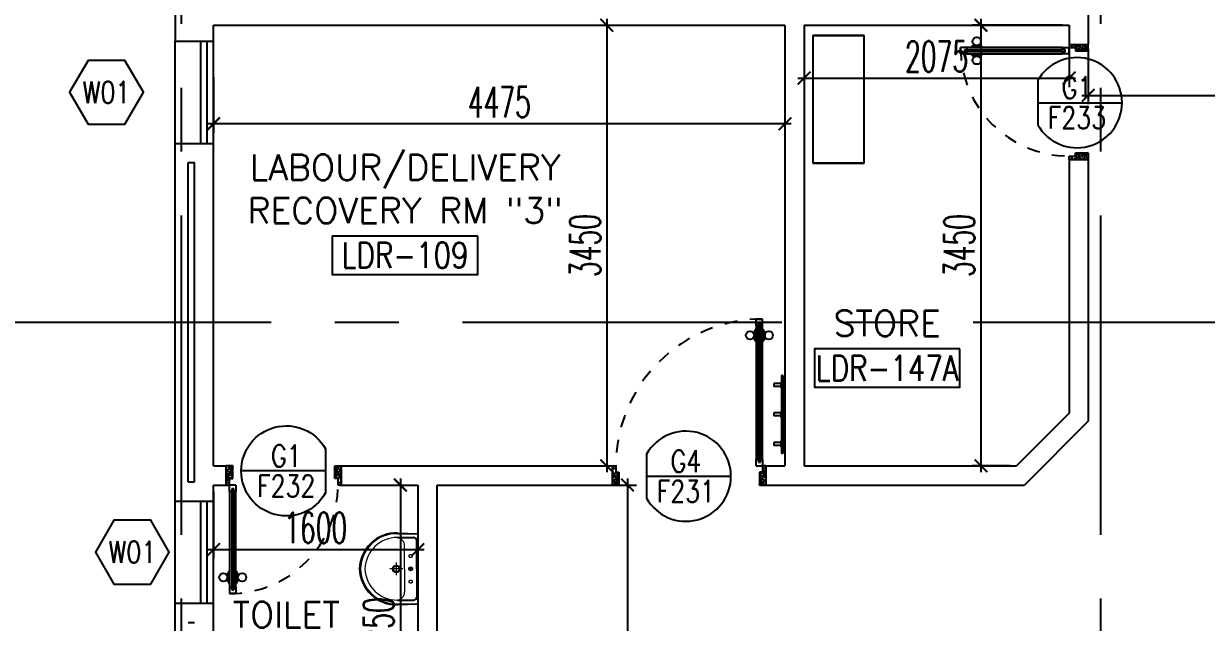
# Model space of a CAD drawing. Extents: x 275967.8 to 276060, y 57291.9 to 57371.4.
# Drawn here: x 275977.1 to 275986.36, y 57307.21 to 57311.9 of the extents above; entities that cross this region are included whole.
import ezdxf
from ezdxf.enums import TextEntityAlignment as Align

# ---------------------------------------------------------------- set-up
doc = ezdxf.new("R2010")
doc.units = 0
doc.header["$MEASUREMENT"] = 0
doc.header["$PDMODE"] = 34
for name, pattern in [('CENTERX2', [4, 2.5, -0.5, 0.5, -0.5]), ('DASHED', [0.75, 0.5, -0.25]), ('HIDDEN', [0.375, 0.25, -0.125])]:
    doc.linetypes.add(name, pattern=pattern)
doc.layers.get('0').update_dxf_attribs({"linetype": 'CONTINUOUS'})
doc.layers.get('DEFPOINTS').update_dxf_attribs({"linetype": 'CONTINUOUS'})
for name, color, linetype in [('AX-DIM', 4, 'CONTINUOUS'), ('AXES', 11, 'CENTERX2'), ('DIM', 4, 'CONTINUOUS'), ('DOOR', 7, 'CONTINUOUS'), ('DOOR-CR', 2, 'CONTINUOUS'), ('DOOR-NO', 3, 'CONTINUOUS'), ('FIX', 3, 'CONTINUOUS'), ('INSUL', 4, 'CONTINUOUS'), ('NON-MEDICAL', 3, 'CONTINUOUS'), ('RM-BOX', 4, 'CONTINUOUS'), ('RM-NAME', 2, 'CONTINUOUS'), ('RM-NO', 2, 'CONTINUOUS'), ('WALL', 2, 'CONTINUOUS'), ('WIN', 3, 'CONTINUOUS'), ('WIN-BOX', 4, 'CONTINUOUS'), ('WIN-NO', 5, 'CONTINUOUS')]:
    doc.layers.add(name, color=color, linetype=linetype)
doc.styles.add('ROMANS', font='ROMANS.shx', dxfattribs={"width": 0.6})
doc.dimstyles.new('STANDARD in', dxfattribs={"dimtxt": 0.24, "dimasz": 0.1, "dimexe": 0.07, "dimexo": 0.05, "dimgap": 0.05, "dimtad": 1, "dimdec": 0, "dimlfac": 1000, "dimzin": 0, "dimdsep": 46, "dimtxsty": 'ROMANS', "dimblk": 'ARCHTICK', "dimcen": 0.05, "dimdle": 0.05, "dimclrd": 4, "dimclre": 4, "dimclrt": 2, "dimadec": 0, "dimazin": 0, "dimtfac": 1, "dimtdec": 0, "dimtmove": 2, "dimatfit": 3, "dimfxl": 0, "dimtolj": 1, "dimtzin": 0, "dimarcsym": 0})

# ---------------------------------------------------------------- blocks, each defined once
blk = doc.blocks.new('_ARCHTICK')
at = {"color": 0, "linetype": 'ByBlock', "const_width": 0.15}
blk.add_lwpolyline([(-0.5, -0.5), (0.5, 0.5)], dxfattribs=at)
blk = doc.blocks.new('*D632')
at = {"layer": 'AX-DIM', "color": 4, "lineweight": -2, "ltscale": 0.3}
for p, q in [((275977.7269, 57357.8329), (275969.7988, 57357.8329)), ((275969.8688, 57298.4629), (275969.8688, 57357.8829)), ((275978.6688, 57298.5129), (275969.7988, 57298.5129))]:
    blk.add_line(p, q, dxfattribs=at)
at = {"layer": 'DEFPOINTS', "color": 0, "ltscale": 0.3}
for p in [(275969.8688, 57357.8329), (275977.7769, 57357.8329), (275978.7188, 57298.5129)]:
    blk.add_point(p, dxfattribs=at)
at = {"layer": 'AX-DIM', "color": 4, "lineweight": -2, "ltscale": 0.3, "xscale": 0.1, "yscale": 0.1, "zscale": 0.1}
for p, rotation in [((275969.8688, 57357.8329), 90), ((275969.8688, 57298.5129), 270)]:
    blk.add_blockref('_ARCHTICK', p, dxfattribs=dict(at, rotation=rotation))
at = {"layer": 'AX-DIM', "color": 2, "ltscale": 0.3, "insert": (275969.6988, 57328.1729), "char_height": 0.24, "attachment_point": 5, "rotation": 90, "style": 'ROMANS'}
blk.add_mtext('\\A1;59320', dxfattribs=at)
blk = doc.blocks.new('WW1')
at = {"layer": 'WIN-BOX'}
blk.add_lwpolyline([(144.3, -250), (288.7, 0), (144.3, 250), (-144.3, 250), (-288.7, 0), (-144.3, -250)], close=True, dxfattribs=at)
at = {"layer": 'WIN-NO', "style": 'ROMANS', "width": 0.8}
blk.add_attdef('W00', text='', height=170, dxfattribs=at).set_placement((0, 0), align=Align.MIDDLE)
blk = doc.blocks.new('RM1')
at = {"layer": 'RM-BOX'}
blk.add_lwpolyline([(569.9, -200), (-569.9, -200), (-569.9, -500), (569.9, -500)], close=True, dxfattribs=at)
at = {"layer": 'RM-NAME', "style": 'ROMANS'}
for tag, p in [('ROOMNAME1', (0, 323.8)), ('ROOMNAME2', (0, 0))]:
    blk.add_attdef(tag, text='', height=200, dxfattribs=at).set_placement(p, align=Align.MIDDLE)
at = {"layer": 'RM-NO', "style": 'ROMANS', "width": 0.8}
blk.add_attdef('ROOMNO', text='', height=200, dxfattribs=at).set_placement((0, -350), align=Align.MIDDLE)
blk = doc.blocks.new('DD1')
at = {"layer": 'DOOR-CR'}
blk.add_line((-307.6, 0), (352.8, 0), dxfattribs=at)
blk.add_lwpolyline([(-307.6, -172.9, 3.820224), (-307.6, 172.9)], format="xyb", close=True, dxfattribs=at)
at = {"layer": 'DOOR-NO', "color": 255, "style": 'ROMANS', "width": 0.8}
for tag, p in [('G', (0, 183.5)), ('000', (0, -141.4))]:
    blk.add_attdef(tag, text='', height=204, dxfattribs=at).set_placement(p, align=Align.MIDDLE)
blk = doc.blocks.new('DOOR90')
at = {"layer": 'DOOR', "color": 0, "linetype": 'ByBlock'}
for p, q in [((-150, 0), (-150, -25)), ((-150, 0), (0, 0)), ((0, -50), (0, 0)), ((-1000, -25), (-1000, -75)), ((-1000, -75), (-1000, -25)), ((-950, -25), (-1000, -25)), ((-950, -75), (-1000, -75)), ((-970, -42), (-970, -58)), ((-950, -42), (-970, -42)), ((-950, -58), (-970, -58)), ((-950, -25), (-950, -42)), ((-950, -58), (-950, -75)), ((-917.6, -25), (-917.6, -17.8)), ((-827.6, -17.8), (-917.6, -17.8)), ((-917.6, -75), (-917.6, -82.2)), ((-827.6, -82.2), (-917.6, -82.2)), ((-905, -17.8), (-905, -8.8)), ((-905, -8.8), (-840.2, -8.8)), ((-905, -17.8), (-840.2, -17.8)), ((-905, -82.2), (-905, -91.2)), ((-905, -82.2), (-840.2, -82.2)), ((-905, -91.2), (-840.2, -91.2)), ((-840.2, -17.8), (-840.2, -8.8)), ((-840.2, -82.2), (-840.2, -91.2)), ((-827.6, -25), (-827.6, -17.8)), ((-827.6, -75), (-827.6, -82.2)), ((-200, -42), (-200, -25)), ((-200, -25), (-150, -25)), ((-180, -42), (-200, -42)), ((-200, -75), (-200, -58)), ((-200, -58), (-180, -58)), ((-150, -75), (-200, -75)), ((-180, -58), (-180, -42)), ((-150, -75), (-150, -25)), ((-150, -25), (-100, -25)), ((-100, -25), (-100, -50)), ((-100, -50), (0, -50)), ((-150, -900), (-150, -875)), ((-150, -875), (-100, -875)), ((0, -900), (-150, -900)), ((-150, -900), (0, -900)), ((-100, -850), (0, -850)), ((-100, -875), (-100, -850)), ((0, -850), (0, -900))]:
    blk.add_line(p, q, dxfattribs=at)
at = {"layer": 'DOOR', "color": 9, "linetype": 'ByBlock'}
for p, q in [((0, -50), (-113.7, 0)), ((0, -50), (-40.1, 0)), ((0, -50), (-100, -36.6)), ((0, -850), (-113.7, -900)), ((0, -850), (-100, -863.4)), ((0, -850), (-40.1, -900))]:
    blk.add_line(p, q, dxfattribs=at)
at = {"layer": 'DOOR', "linetype": 'ByBlock'}
for p, q in [((-200, -25), (-950, -25)), ((-200, -42), (-950, -42)), ((-200, -58), (-950, -58)), ((-950, -75), (-200, -75))]:
    blk.add_line(p, q, dxfattribs=at)
at = {"layer": 'DOOR', "color": 0, "linetype": 'ByBlock'}
for centre in [(-872.6, 23.5), (-872.6, -123.5)]:
    blk.add_circle(centre, 32.4, dxfattribs=at)
at = {"layer": 'DOOR', "color": 9, "linetype": 'ByBlock'}
for centre, radius, start, end in [((0, -50), 154.4, 161.10529, 166.28577), ((0, -50), 134.4, 158.15985, 169.28002), ((0, -50), 94.4, 148.01819, 180), ((0, -50), 74.4, 137.77643, 180), ((0, -50), 114.4, 154.08384, 167.37743), ((0, -50), 54.4, 113.20738, 180), ((0, -50), 34.4, 90, 180), ((0, -50), 14.4, 90, 180), ((0, -850), 154.4, 193.71423, 198.89471), ((0, -850), 134.4, 190.71998, 201.84015), ((0, -850), 94.4, 180, 211.98181), ((0, -850), 74.4, 180, 222.22357), ((0, -850), 54.4, 180, 246.79262), ((0, -850), 34.4, 180, 270), ((0, -850), 14.4, 180, 270)]:
    blk.add_arc(centre, radius, start, end, dxfattribs=at)
at = {"layer": 'DOOR', "linetype": 'HIDDEN', "ltscale": 0.5}
blk.add_arc((-150, -25), 850, 180, 270, dxfattribs=at)
blk = doc.blocks.new('DOOR100')
at = {"layer": 'DOOR', "color": 0, "linetype": 'ByBlock'}
for p, q in [((-25, 1300), (-75, 1300)), ((-75, 1300), (-25, 1300)), ((-75, 1250), (-75, 1300)), ((-25, 1250), (-25, 1300)), ((-82.2, 1205), (-91.2, 1205)), ((-91.2, 1205), (-91.2, 1140.2)), ((-75, 1217.6), (-82.2, 1217.6)), ((-82.2, 1127.6), (-82.2, 1217.6)), ((-82.2, 1205), (-82.2, 1140.2)), ((-58, 1250), (-75, 1250)), ((-42, 1270), (-58, 1270)), ((-58, 1250), (-58, 1270)), ((-42, 1250), (-42, 1270)), ((-25, 1250), (-42, 1250)), ((-25, 1217.6), (-17.8, 1217.6)), ((-17.8, 1127.6), (-17.8, 1217.6)), ((-17.8, 1205), (-8.8, 1205)), ((-17.8, 1205), (-17.8, 1140.2)), ((-8.8, 1205), (-8.8, 1140.2)), ((-82.2, 1140.2), (-91.2, 1140.2)), ((-75, 1127.6), (-82.2, 1127.6)), ((-25, 1127.6), (-17.8, 1127.6)), ((-17.8, 1140.2), (-8.8, 1140.2)), ((-75, 200), (-58, 200)), ((-75, 150), (-75, 200)), ((-58, 200), (-58, 180)), ((-42, 200), (-25, 200)), ((-42, 180), (-42, 200)), ((-25, 200), (-25, 150)), ((-1200, 0), (-1200, 150)), ((-1200, 150), (-1175, 150)), ((-1200, 150), (-1200, 0)), ((-1175, 150), (-1175, 100)), ((-1175, 100), (-1150, 100)), ((-1150, 100), (-1150, 0)), ((-75, 150), (-25, 150)), ((-58, 180), (-42, 180)), ((-50, 100), (-50, 0)), ((-25, 100), (-50, 100)), ((0, 150), (-25, 150)), ((-25, 150), (-25, 100)), ((0, 150), (0, 0)), ((-1150, 0), (-1200, 0)), ((-50, 0), (0, 0))]:
    blk.add_line(p, q, dxfattribs=at)
at = {"layer": 'DOOR', "linetype": 'ByBlock'}
for p, q in [((-75, 1250), (-75, 200)), ((-58, 200), (-58, 1250)), ((-42, 200), (-42, 1250)), ((-25, 200), (-25, 1250)), ((0, 0), (0, 150))]:
    blk.add_line(p, q, dxfattribs=at)
at = {"layer": 'DOOR', "color": 9, "linetype": 'ByBlock'}
for p, q in [((-1150, 0), (-1200, 113.7)), ((-1150, 0), (-1163.4, 100)), ((-50, 0), (0, 113.7)), ((-50, 0), (-36.6, 100)), ((-1150, 0), (-1200, 40.1)), ((-50, 0), (0, 40.1))]:
    blk.add_line(p, q, dxfattribs=at)
at = {"layer": 'DOOR', "color": 0, "linetype": 'ByBlock'}
for centre in [(-123.5, 1172.6), (23.5, 1172.6)]:
    blk.add_circle(centre, 32.4, dxfattribs=at)
at = {"layer": 'DOOR', "linetype": 'HIDDEN', "ltscale": 0.5}
blk.add_arc((-25, 150), 1150, 89.99998, 180.00006, dxfattribs=at)
at = {"layer": 'DOOR', "color": 9, "linetype": 'ByBlock'}
for centre, radius, start, end in [((-1150, 0), 154.4, 103.71423, 108.89471), ((-1150, 0), 134.4, 100.71998, 111.84015), ((-1150, 0), 94.4, 90, 121.98181), ((-50, 0), 94.4, 58.01819, 90), ((-50, 0), 134.4, 68.15985, 79.28002), ((-50, 0), 114.4, 64.08384, 77.37743), ((-50, 0), 154.4, 71.10529, 76.28577), ((-1150, 0), 74.4, 90, 132.22357), ((-1150, 0), 54.4, 90, 156.79262), ((-1150, 0), 34.4, 90, 180), ((-1150, 0), 14.4, 90, 180), ((-50, 0), 74.4, 47.77643, 90), ((-50, 0), 54.4, 23.20738, 90), ((-50, 0), 34.4, 0, 90), ((-50, 0), 14.4, 0, 90)]:
    blk.add_arc(centre, radius, start, end, dxfattribs=at)
blk = doc.blocks.new('A$C49F1192B')
at = {"layer": 'DOOR', "color": 0, "linetype": 'ByBlock', "xscale": -1, "rotation": 270}
blk.add_blockref('DOOR100', (0, 1200), dxfattribs=at)
blk = doc.blocks.new('LAV1')
at = {"layer": 'FIX', "linetype": 'ByBlock', "ltscale": 0.3}
for p, q in [((-280, 210), (-275, 50)), ((-245, 210), (-245, 85)), ((245, 210), (245, 85)), ((280, 210), (275, 50)), ((0, 60), (-220.2, 60)), ((0, 60), (220.2, 60))]:
    blk.add_line(p, q, dxfattribs=at)
at = {"layer": 'FIX', "linetype": 'Continuous', "lineweight": 20}
for p, q in [((-275, 210), (-275, 50)), ((275, 210), (275, 50)), ((0, 155), (-181.4, 155)), ((0, 155), (181.4, 155)), ((0, 50), (-275, 50)), ((0, 50), (-252.5, 50)), ((0, 50), (252.5, 50)), ((0, 50), (275, 50))]:
    blk.add_line(p, q, dxfattribs=at)
at = {"layer": 'FIX', "linetype": 'DASHED', "lineweight": 20, "ltscale": 0.05}
for p, q in [((49.5, 220), (-50.5, 220)), ((-0.5, 170), (-0.5, 270)), ((-0.5, 170), (-0.5, 270))]:
    blk.add_line(p, q, dxfattribs=at)
at = {"layer": 'FIX', "lineweight": 20}
for p, q in [((15.6, 107.5), (-15.5, 107.5)), ((0, 92), (0, 123))]:
    blk.add_line(p, q, dxfattribs=at)
for centre, radius in [((-0.5, 220), 29.5), ((-0.5, 220), 22.5), ((0, 107.5), 15.5)]:
    blk.add_circle(centre, radius, dxfattribs=at)
at = {"layer": 'FIX', "linetype": 'HIDDEN', "lineweight": 20, "ltscale": 0.05}
for centre in [(-100, 107.5), (100, 107.5)]:
    blk.add_circle(centre, 12.4, dxfattribs=at)
at = {"layer": 'FIX', "linetype": 'ByBlock', "ltscale": 0.3}
for centre, radius, start, end in [((6.9, 220), 287, 91.37765, 182.00641), ((-6.9, 220), 287, 357.99359, 88.62235), ((-220.1, 84.9), 24.9, 179.70214, 269.94861), ((220.1, 84.9), 24.9, 270.05139, 0.29786)]:
    blk.add_arc(centre, radius, start, end, dxfattribs=at)
at = {"layer": 'FIX', "linetype": 'Continuous', "lineweight": 20}
for centre, radius, start, end in [((8.4, 216.7), 283.4, 91.6988, 181.35097), ((7.6, 212.5), 252.7, 91.73281, 180.48842), ((-8.4, 216.7), 283.4, 358.64903, 88.3012), ((-7.6, 212.5), 252.7, 359.51158, 88.26719), ((-179.2, 221.8), 66.9, 190.20056, 268.07863), ((179.2, 221.8), 66.9, 271.92137, 349.79944)]:
    blk.add_arc(centre, radius, start, end, dxfattribs=at)
blk = doc.blocks.new('*D394')
at = {"layer": 'DEFPOINTS', "color": 0, "linetype": 'ByBlock', "ltscale": 0.3}
for p in [(275981.3851, 57311.8879), (275981.2994, 57308.4379), (275981.6655, 57308.4379)]:
    blk.add_point(p, dxfattribs=at)
at = {"layer": 'DIM', "color": 4, "linetype": 'ByBlock', "lineweight": -2, "ltscale": 0.3}
for p, q in [((275981.4351, 57311.8879), (275981.7355, 57311.8879)), ((275981.6655, 57311.9379), (275981.6655, 57308.3879)), ((275981.3494, 57308.4379), (275981.7355, 57308.4379))]:
    blk.add_line(p, q, dxfattribs=at)
at = {"layer": 'DIM', "color": 4, "linetype": 'ByBlock', "lineweight": -2, "ltscale": 0.3, "xscale": 0.1, "yscale": 0.1, "zscale": 0.1}
for p, rotation in [((275981.6655, 57311.8879), 90), ((275981.6655, 57308.4379), 270)]:
    blk.add_blockref('_ARCHTICK', p, dxfattribs=dict(at, rotation=rotation))
at = {"layer": 'DIM', "color": 2, "linetype": 'ByBlock', "ltscale": 0.3, "insert": (275981.4955, 57310.1629), "char_height": 0.24, "attachment_point": 5, "rotation": 90, "style": 'ROMANS'}
blk.add_mtext('\\A1;3450', dxfattribs=at)
blk = doc.blocks.new('*D393')
at = {"layer": 'DEFPOINTS', "color": 0, "linetype": 'ByBlock', "ltscale": 0.3}
for p in [(275978.5855, 57311.5306), (275983.0605, 57311.5306), (275978.5855, 57311.1166)]:
    blk.add_point(p, dxfattribs=at)
at = {"layer": 'DIM', "color": 4, "linetype": 'ByBlock', "lineweight": -2, "ltscale": 0.3}
for p, q in [((275978.5855, 57311.4806), (275978.5855, 57311.0466)), ((275983.0605, 57311.4806), (275983.0605, 57311.0466)), ((275983.1105, 57311.1166), (275978.5355, 57311.1166))]:
    blk.add_line(p, q, dxfattribs=at)
at = {"layer": 'DIM', "color": 4, "linetype": 'ByBlock', "lineweight": -2, "ltscale": 0.3, "xscale": 0.1, "yscale": 0.1, "zscale": 0.1, "rotation": 180}
blk.add_blockref('_ARCHTICK', (275978.5855, 57311.1166), dxfattribs=at)
at = {"layer": 'DIM', "color": 4, "linetype": 'ByBlock', "lineweight": -2, "ltscale": 0.3, "xscale": 0.1, "yscale": 0.1, "zscale": 0.1}
blk.add_blockref('_ARCHTICK', (275983.0605, 57311.1166), dxfattribs=at)
at = {"layer": 'DIM', "color": 2, "linetype": 'ByBlock', "ltscale": 0.3, "insert": (275980.823, 57311.2866), "char_height": 0.24, "attachment_point": 5, "style": 'ROMANS'}
blk.add_mtext('\\A1;4475', dxfattribs=at)
blk = doc.blocks.new('*D392')
at = {"layer": 'DEFPOINTS', "color": 0, "linetype": 'ByBlock', "ltscale": 0.3}
for p in [(275983.2105, 57311.8879), (275985.2855, 57311.8879), (275985.2855, 57311.4739)]:
    blk.add_point(p, dxfattribs=at)
at = {"layer": 'DIM', "color": 4, "linetype": 'ByBlock', "lineweight": -2, "ltscale": 0.3}
for p, q in [((275983.2105, 57311.8379), (275983.2105, 57311.4039)), ((275985.2855, 57311.8379), (275985.2855, 57311.4039)), ((275983.1605, 57311.4739), (275985.3355, 57311.4739))]:
    blk.add_line(p, q, dxfattribs=at)
at = {"layer": 'DIM', "color": 4, "linetype": 'ByBlock', "lineweight": -2, "ltscale": 0.3, "xscale": 0.1, "yscale": 0.1, "zscale": 0.1, "rotation": 180}
blk.add_blockref('_ARCHTICK', (275983.2105, 57311.4739), dxfattribs=at)
at = {"layer": 'DIM', "color": 4, "linetype": 'ByBlock', "lineweight": -2, "ltscale": 0.3, "xscale": 0.1, "yscale": 0.1, "zscale": 0.1}
blk.add_blockref('_ARCHTICK', (275985.2855, 57311.4739), dxfattribs=at)
at = {"layer": 'DIM', "color": 2, "linetype": 'ByBlock', "ltscale": 0.3, "insert": (275984.248, 57311.6439), "char_height": 0.24, "attachment_point": 5, "style": 'ROMANS'}
blk.add_mtext('\\A1;2075', dxfattribs=at)
blk = doc.blocks.new('*D391')
at = {"layer": 'DEFPOINTS', "color": 0, "linetype": 'ByBlock', "ltscale": 0.3}
for p in [(275985.2855, 57311.8879), (275984.5955, 57308.4379), (275984.8734, 57308.4379)]:
    blk.add_point(p, dxfattribs=at)
at = {"layer": 'DIM', "color": 4, "linetype": 'ByBlock', "lineweight": -2, "ltscale": 0.3}
for p, q in [((275985.2355, 57311.8879), (275984.5255, 57311.8879)), ((275984.5955, 57311.9379), (275984.5955, 57308.3879)), ((275984.8234, 57308.4379), (275984.5255, 57308.4379))]:
    blk.add_line(p, q, dxfattribs=at)
at = {"layer": 'DIM', "color": 4, "linetype": 'ByBlock', "lineweight": -2, "ltscale": 0.3, "xscale": 0.1, "yscale": 0.1, "zscale": 0.1}
for p, rotation in [((275984.5955, 57311.8879), 90), ((275984.5955, 57308.4379), 270)]:
    blk.add_blockref('_ARCHTICK', p, dxfattribs=dict(at, rotation=rotation))
at = {"layer": 'DIM', "color": 2, "linetype": 'ByBlock', "ltscale": 0.3, "insert": (275984.4255, 57310.1629), "char_height": 0.24, "attachment_point": 5, "rotation": 90, "style": 'ROMANS'}
blk.add_mtext('\\A1;3450', dxfattribs=at)
blk = doc.blocks.new('*D390')
at = {"layer": 'DEFPOINTS', "color": 0, "linetype": 'ByBlock', "ltscale": 0.3}
for p in [(275979.5208, 57308.2879), (275979.7485, 57306.0379), (275980.0486, 57306.0379)]:
    blk.add_point(p, dxfattribs=at)
at = {"layer": 'DIM', "color": 4, "linetype": 'ByBlock', "lineweight": -2, "ltscale": 0.3}
for p, q in [((275980.0486, 57308.3379), (275980.0486, 57305.9879)), ((275979.5708, 57308.2879), (275980.1186, 57308.2879)), ((275979.7985, 57306.0379), (275980.1186, 57306.0379))]:
    blk.add_line(p, q, dxfattribs=at)
at = {"layer": 'DIM', "color": 4, "linetype": 'ByBlock', "lineweight": -2, "ltscale": 0.3, "xscale": 0.1, "yscale": 0.1, "zscale": 0.1}
for p, rotation in [((275980.0486, 57308.2879), 90), ((275980.0486, 57306.0379), 270)]:
    blk.add_blockref('_ARCHTICK', p, dxfattribs=dict(at, rotation=rotation))
at = {"layer": 'DIM', "color": 2, "linetype": 'ByBlock', "ltscale": 0.3, "insert": (275979.8786, 57307.1629), "char_height": 0.24, "attachment_point": 5, "rotation": 90, "style": 'ROMANS'}
blk.add_mtext('\\A1;2250', dxfattribs=at)
blk = doc.blocks.new('*D389')
at = {"layer": 'DEFPOINTS', "color": 0, "linetype": 'ByBlock', "ltscale": 0.3}
for p in [(275978.5855, 57308.2879), (275980.1855, 57308.2879), (275980.1855, 57307.7822)]:
    blk.add_point(p, dxfattribs=at)
at = {"layer": 'DIM', "color": 4, "linetype": 'ByBlock', "lineweight": -2, "ltscale": 0.3}
for p, q in [((275978.5855, 57308.2379), (275978.5855, 57307.7122)), ((275980.1855, 57308.2379), (275980.1855, 57307.7122)), ((275978.5355, 57307.7822), (275980.2355, 57307.7822))]:
    blk.add_line(p, q, dxfattribs=at)
at = {"layer": 'DIM', "color": 4, "linetype": 'ByBlock', "lineweight": -2, "ltscale": 0.3, "xscale": 0.1, "yscale": 0.1, "zscale": 0.1, "rotation": 180}
blk.add_blockref('_ARCHTICK', (275978.5855, 57307.7822), dxfattribs=at)
at = {"layer": 'DIM', "color": 4, "linetype": 'ByBlock', "lineweight": -2, "ltscale": 0.3, "xscale": 0.1, "yscale": 0.1, "zscale": 0.1}
blk.add_blockref('_ARCHTICK', (275980.1855, 57307.7822), dxfattribs=at)
at = {"layer": 'DIM', "color": 2, "linetype": 'ByBlock', "ltscale": 0.3, "insert": (275979.3855, 57307.9522), "char_height": 0.24, "attachment_point": 5, "style": 'ROMANS'}
blk.add_mtext('\\A1;1600', dxfattribs=at)
blk = doc.blocks.new('*D386')
at = {"layer": 'DEFPOINTS', "color": 0, "linetype": 'ByBlock', "ltscale": 0.3}
for p in [(275981.4937, 57308.2879), (275981.702, 57304.8379), (275981.8275, 57304.8379)]:
    blk.add_point(p, dxfattribs=at)
at = {"layer": 'DIM', "color": 4, "linetype": 'ByBlock', "lineweight": -2, "ltscale": 0.3}
for p, q in [((275981.8275, 57308.3379), (275981.8275, 57304.7879)), ((275981.5437, 57308.2879), (275981.8975, 57308.2879)), ((275981.752, 57304.8379), (275981.8975, 57304.8379))]:
    blk.add_line(p, q, dxfattribs=at)
at = {"layer": 'DIM', "color": 4, "linetype": 'ByBlock', "lineweight": -2, "ltscale": 0.3, "xscale": 0.1, "yscale": 0.1, "zscale": 0.1}
for p, rotation in [((275981.8275, 57308.2879), 90), ((275981.8275, 57304.8379), 270)]:
    blk.add_blockref('_ARCHTICK', p, dxfattribs=dict(at, rotation=rotation))
at = {"layer": 'DIM', "color": 2, "linetype": 'ByBlock', "ltscale": 0.3, "insert": (275981.6575, 57306.5629), "char_height": 0.24, "attachment_point": 5, "rotation": 90, "style": 'ROMANS'}
blk.add_mtext('\\A1;3450', dxfattribs=at)
blk = doc.blocks.new('*D775')
at = {"layer": 'DEFPOINTS', "color": 0, "linetype": 'ByBlock', "ltscale": 0.3}
for p in [(275985.4355, 57311.7532), (275989.3355, 57311.7532), (275989.3355, 57311.3391)]:
    blk.add_point(p, dxfattribs=at)
at = {"layer": 'DIM', "color": 4, "linetype": 'ByBlock', "lineweight": -2, "ltscale": 0.3}
for p, q in [((275985.4355, 57311.7032), (275985.4355, 57311.2691)), ((275989.3355, 57311.7032), (275989.3355, 57311.2691)), ((275985.3855, 57311.3391), (275989.3855, 57311.3391))]:
    blk.add_line(p, q, dxfattribs=at)
at = {"layer": 'DIM', "color": 4, "linetype": 'ByBlock', "lineweight": -2, "ltscale": 0.3, "xscale": 0.1, "yscale": 0.1, "zscale": 0.1, "rotation": 180}
blk.add_blockref('_ARCHTICK', (275985.4355, 57311.3391), dxfattribs=at)
at = {"layer": 'DIM', "color": 4, "linetype": 'ByBlock', "lineweight": -2, "ltscale": 0.3, "xscale": 0.1, "yscale": 0.1, "zscale": 0.1}
blk.add_blockref('_ARCHTICK', (275989.3355, 57311.3391), dxfattribs=at)
at = {"layer": 'DIM', "color": 2, "linetype": 'ByBlock', "ltscale": 0.3, "insert": (275987.3855, 57311.5091), "char_height": 0.24, "attachment_point": 5, "style": 'ROMANS'}
blk.add_mtext('\\A1;3900', dxfattribs=at)

msp = doc.modelspace()

# ---------------------------------------------------------------- linework, layer by layer
at = {"layer": 'AXES'}
for p, q in [((275985.5355, 57291.8986), (275985.5355, 57370.7113)), ((275978.3355, 57291.8986), (275978.3355, 57337.5829)), ((275968.5355, 57309.5629), (276036.5755, 57309.5629))]:
    msp.add_line(p, q, dxfattribs=at)
at = {"layer": 'INSUL'}
for p, q in [((275978.3855, 57310.8129), (275978.4355, 57310.8129)), ((275978.3855, 57308.3129), (275978.3855, 57310.8129)), ((275978.4355, 57308.3129), (275978.4355, 57310.8129)), ((275978.3855, 57308.3129), (275978.4355, 57308.3129)), ((275978.3855, 57307.2129), (275978.4355, 57307.2129))]:
    msp.add_line(p, q, dxfattribs=at)
at = {"layer": 'NON-MEDICAL'}
for p, q in [((275983.6801, 57311.8079), (275983.2801, 57311.8079)), ((275983.2801, 57311.8079), (275983.6801, 57311.8079)), ((275983.2801, 57311.8079), (275983.2801, 57310.8079)), ((275983.6801, 57310.8079), (275983.6801, 57311.8079)), ((275983.2801, 57310.8079), (275983.6801, 57310.8079)), ((275983.6801, 57310.8079), (275983.2801, 57310.8079)), ((275982.9739, 57309.083), (275982.9739, 57309.0595)), ((275983.0279, 57309.083), (275982.9739, 57309.083)), ((275983.0279, 57309.0943), (275983.0279, 57309.0482)), ((275983.0326, 57309.0943), (275983.0279, 57309.0943)), ((275983.0443, 57309.1453), (275983.0326, 57309.1453)), ((275983.0326, 57309.1453), (275983.0326, 57308.5357)), ((275983.0443, 57309.1453), (275983.0443, 57308.5357)), ((275983.0279, 57309.0595), (275982.9739, 57309.0595)), ((275983.0326, 57309.0482), (275983.0279, 57309.0482)), ((275983.0279, 57308.8522), (275982.9739, 57308.8522)), ((275982.9739, 57308.8522), (275982.9739, 57308.8287)), ((275983.0279, 57308.8287), (275982.9739, 57308.8287)), ((275983.0279, 57308.8635), (275983.0279, 57308.8174)), ((275983.0326, 57308.8635), (275983.0279, 57308.8635)), ((275983.0326, 57308.8174), (275983.0279, 57308.8174)), ((275983.0279, 57308.6214), (275982.9739, 57308.6214)), ((275982.9739, 57308.6214), (275982.9739, 57308.598)), ((275983.0326, 57308.6328), (275983.0279, 57308.6328)), ((275983.0279, 57308.6328), (275983.0279, 57308.5866)), ((275983.0279, 57308.598), (275982.9739, 57308.598)), ((275983.0326, 57308.5866), (275983.0279, 57308.5866)), ((275983.0443, 57308.5357), (275983.0326, 57308.5357))]:
    msp.add_line(p, q, dxfattribs=at)
at = {"layer": 'WALL'}
for p, q in [((275985.4355, 57312.9129), (275985.4355, 57311.7379)), ((275978.2855, 57312.6629), (275978.2855, 57311.7629)), ((275978.5855, 57311.8879), (275983.0605, 57311.8879)), ((275978.5855, 57311.7629), (275978.5855, 57311.8879)), ((275983.0605, 57311.8879), (275983.0605, 57308.4379)), ((275983.2105, 57311.8879), (275985.2855, 57311.8879)), ((275983.2105, 57311.8879), (275983.2105, 57308.4379)), ((275985.2855, 57311.8879), (275985.2855, 57311.7379)), ((275978.2855, 57311.7629), (275978.5855, 57311.7629)), ((275985.2855, 57311.7379), (275985.4355, 57311.7379)), ((275978.2855, 57310.9629), (275978.5855, 57310.9629)), ((275978.2855, 57308.1629), (275978.2855, 57310.9629)), ((275978.5855, 57308.4379), (275978.5855, 57310.9629)), ((275985.2855, 57310.8379), (275985.4355, 57310.8379)), ((275985.2855, 57310.8379), (275985.2855, 57308.8501)), ((275985.4355, 57310.8379), (275985.4355, 57308.7879)), ((275978.5855, 57308.4379), (275978.6855, 57308.4379)), ((275978.6855, 57308.4379), (275978.6855, 57308.2879)), ((275979.5855, 57308.4379), (275979.5855, 57308.2879)), ((275979.5855, 57308.4379), (275981.7105, 57308.4379)), ((275981.7105, 57308.4379), (275981.7105, 57308.2879)), ((275982.9105, 57308.4379), (275983.0605, 57308.4379)), ((275982.9105, 57308.4379), (275982.9105, 57308.2879)), ((275983.2105, 57308.4379), (275984.8734, 57308.4379)), ((275978.5855, 57308.2879), (275978.6855, 57308.2879)), ((275978.5855, 57306.2129), (275978.5855, 57308.2879)), ((275979.5855, 57308.2879), (275980.1855, 57308.2879)), ((275980.1855, 57308.2879), (275980.1855, 57306.0379)), ((275980.3355, 57304.8379), (275980.3355, 57308.2879)), ((275980.3355, 57308.2879), (275981.7105, 57308.2879)), ((275982.9105, 57308.2879), (275984.9355, 57308.2879)), ((275978.2855, 57308.1629), (275978.5855, 57308.1629)), ((275978.2855, 57306.4629), (275978.2855, 57307.3629)), ((275978.2855, 57307.3629), (275978.5855, 57307.3629))]:
    msp.add_line(p, q, dxfattribs=at)
at = {"layer": 'WALL', "linetype": 'ByBlock'}
for p, q in [((275985.2855, 57308.8501), (275984.8734, 57308.4379)), ((275985.4355, 57308.7879), (275984.9355, 57308.2879))]:
    msp.add_line(p, q, dxfattribs=at)
at = {"layer": 'WIN'}
for p, q in [((275978.2855, 57310.9629), (275978.2855, 57311.7629)), ((275978.4855, 57310.9629), (275978.4855, 57311.7629)), ((275978.5355, 57310.9629), (275978.5355, 57311.7629)), ((275978.5855, 57310.9629), (275978.5855, 57311.7629)), ((275978.2855, 57307.3629), (275978.2855, 57308.1629)), ((275978.4855, 57307.3629), (275978.4855, 57308.1629)), ((275978.5355, 57307.3629), (275978.5355, 57308.1629)), ((275978.5855, 57307.3629), (275978.5855, 57308.1629))]:
    msp.add_line(p, q, dxfattribs=at)

# ---------------------------------------------------------------- block references
at = {"layer": 'DOOR', "color": 0, "linetype": 'ByBlock', "ltscale": 0.3, "xscale": 0.001, "yscale": 0.001, "zscale": 0.001}
msp.add_blockref('DOOR90', (275985.4355, 57311.7379), dxfattribs=at)
at = {"layer": 'DOOR', "color": 0, "xscale": -0.001, "yscale": 0.001, "zscale": 0.001, "rotation": 270}
msp.add_blockref('A$C49F1192B', (275981.7105, 57308.2879), dxfattribs=at)
at = {"layer": 'DOOR', "color": 0, "linetype": 'ByBlock', "xscale": 0.001, "yscale": 0.001, "zscale": 0.001, "rotation": 90}
msp.add_blockref('DOOR90', (275978.6855, 57308.4379), dxfattribs=at)
at = {"layer": 'DOOR-NO'}
ref = msp.add_blockref('DD1', (275985.3479, 57311.2818), dxfattribs=dict(at, xscale=0.001, yscale=0.001, zscale=0.001))
ref.add_attrib('G', 'G1', dxfattribs={"height": 0.17, "style": 'ROMANS', "width": 0.8}).set_placement((275985.3479, 57311.3997), align=Align.MIDDLE)
ref.add_attrib('000', 'F233', dxfattribs={"height": 0.17, "style": 'ROMANS', "width": 0.8}).set_placement((275985.3479, 57311.1639), align=Align.MIDDLE)
ref = msp.add_blockref('DD1', (275979.1551, 57308.3986), dxfattribs=dict(at, xscale=-0.001, yscale=0.001, zscale=0.001))
ref.add_attrib('G', 'G1', dxfattribs={"height": 0.17, "style": 'ROMANS', "width": 0.8}).set_placement((275979.1551, 57308.5165), align=Align.MIDDLE)
ref.add_attrib('000', 'F232', dxfattribs={"height": 0.17, "style": 'ROMANS', "width": 0.8}).set_placement((275979.1551, 57308.2807), align=Align.MIDDLE)
ref = msp.add_blockref('DD1', (275982.285, 57308.3568), dxfattribs=dict(at, xscale=0.001, yscale=0.001, zscale=0.001))
ref.add_attrib('G', 'G4', dxfattribs={"height": 0.17, "style": 'ROMANS', "width": 0.8}).set_placement((275982.285, 57308.4747), align=Align.MIDDLE)
ref.add_attrib('000', 'F231', dxfattribs={"height": 0.17, "style": 'ROMANS', "width": 0.8}).set_placement((275982.285, 57308.2389), align=Align.MIDDLE)
at = {"layer": 'FIX', "xscale": 0.001, "yscale": 0.001, "zscale": 0.001, "rotation": 90}
msp.add_blockref('LAV1', (275980.2366, 57307.6319), dxfattribs=at)
at = {"layer": 'RM-NAME', "xscale": 0.001, "yscale": 0.001, "zscale": 0.001}
for p, values in [((275980.0852, 57310.4375), {'ROOMNO': 'LDR-109', 'ROOMNAME2': 'RECOVERY RM "3"', 'ROOMNAME1': 'LABOUR/DELIVERY'}), ((275983.8612, 57309.5533), {'ROOMNO': 'LDR-147A', 'ROOMNAME2': 'STORE'}), ((275979.1544, 57307.2724), {'ROOMNO': 'LDR-110', 'ROOMNAME2': 'TOILET'})]:
    msp.add_blockref('RM1', p, dxfattribs=at).add_auto_attribs(values)
at = {"layer": 'WIN-NO', "xscale": 0.001, "yscale": 0.001, "zscale": 0.001}
for p in [(275977.7468, 57311.3629), (275977.9494, 57307.7629)]:
    msp.add_blockref('WW1', p, dxfattribs=at).add_auto_attribs({'W00': 'W01'})

# ---------------------------------------------------------------- dimensions: what is measured, and where the dimension line sits
at = {"layer": 'AX-DIM'}
dim = msp.add_linear_dim(base=(275969.8688, 57357.8329), p1=(275978.7188, 57298.5129), p2=(275977.7769, 57357.8329), angle=90, dimstyle='STANDARD in', dxfattribs=at)
dim.commit()
dim.dimension.update_dxf_attribs({"geometry": '*D632', "text_midpoint": (275969.6988, 57328.1729)})
at = {"layer": 'DIM', "linetype": 'ByBlock', "ltscale": 0.3}
for base, p1, p2, picture, middle in [((275981.6655, 57308.4379), (275981.3851, 57311.8879), (275981.2994, 57308.4379), '*D394', (275981.4955, 57310.1629)), ((275984.5955, 57308.4379), (275985.2855, 57311.8879), (275984.8734, 57308.4379), '*D391', (275984.4255, 57310.1629)), ((275980.0486, 57306.0379), (275979.5208, 57308.2879), (275979.7485, 57306.0379), '*D390', (275979.8786, 57307.1629)), ((275981.8275, 57304.8379), (275981.4937, 57308.2879), (275981.702, 57304.8379), '*D386', (275981.6575, 57306.5629))]:
    dim = msp.add_linear_dim(base=base, p1=p1, p2=p2, angle=90, dimstyle='STANDARD in', dxfattribs=at)
    dim.commit()
    dim.dimension.update_dxf_attribs({"geometry": picture, "text_midpoint": middle})
for base, p1, p2, picture, middle in [((275985.2855, 57311.4739), (275983.2105, 57311.8879), (275985.2855, 57311.8879), '*D392', (275984.248, 57311.6439)), ((275989.3355, 57311.3391), (275985.4355, 57311.7532), (275989.3355, 57311.7532), '*D775', (275987.3855, 57311.5091)), ((275978.5855, 57311.1166), (275983.0605, 57311.5306), (275978.5855, 57311.5306), '*D393', (275980.823, 57311.2866)), ((275980.1855, 57307.7822), (275978.5855, 57308.2879), (275980.1855, 57308.2879), '*D389', (275979.3855, 57307.9522))]:
    dim = msp.add_linear_dim(base=base, p1=p1, p2=p2, dimstyle='STANDARD in', dxfattribs=at)
    dim.commit()
    dim.dimension.update_dxf_attribs({"geometry": picture, "text_midpoint": middle})

doc.saveas('drawing.dxf')
